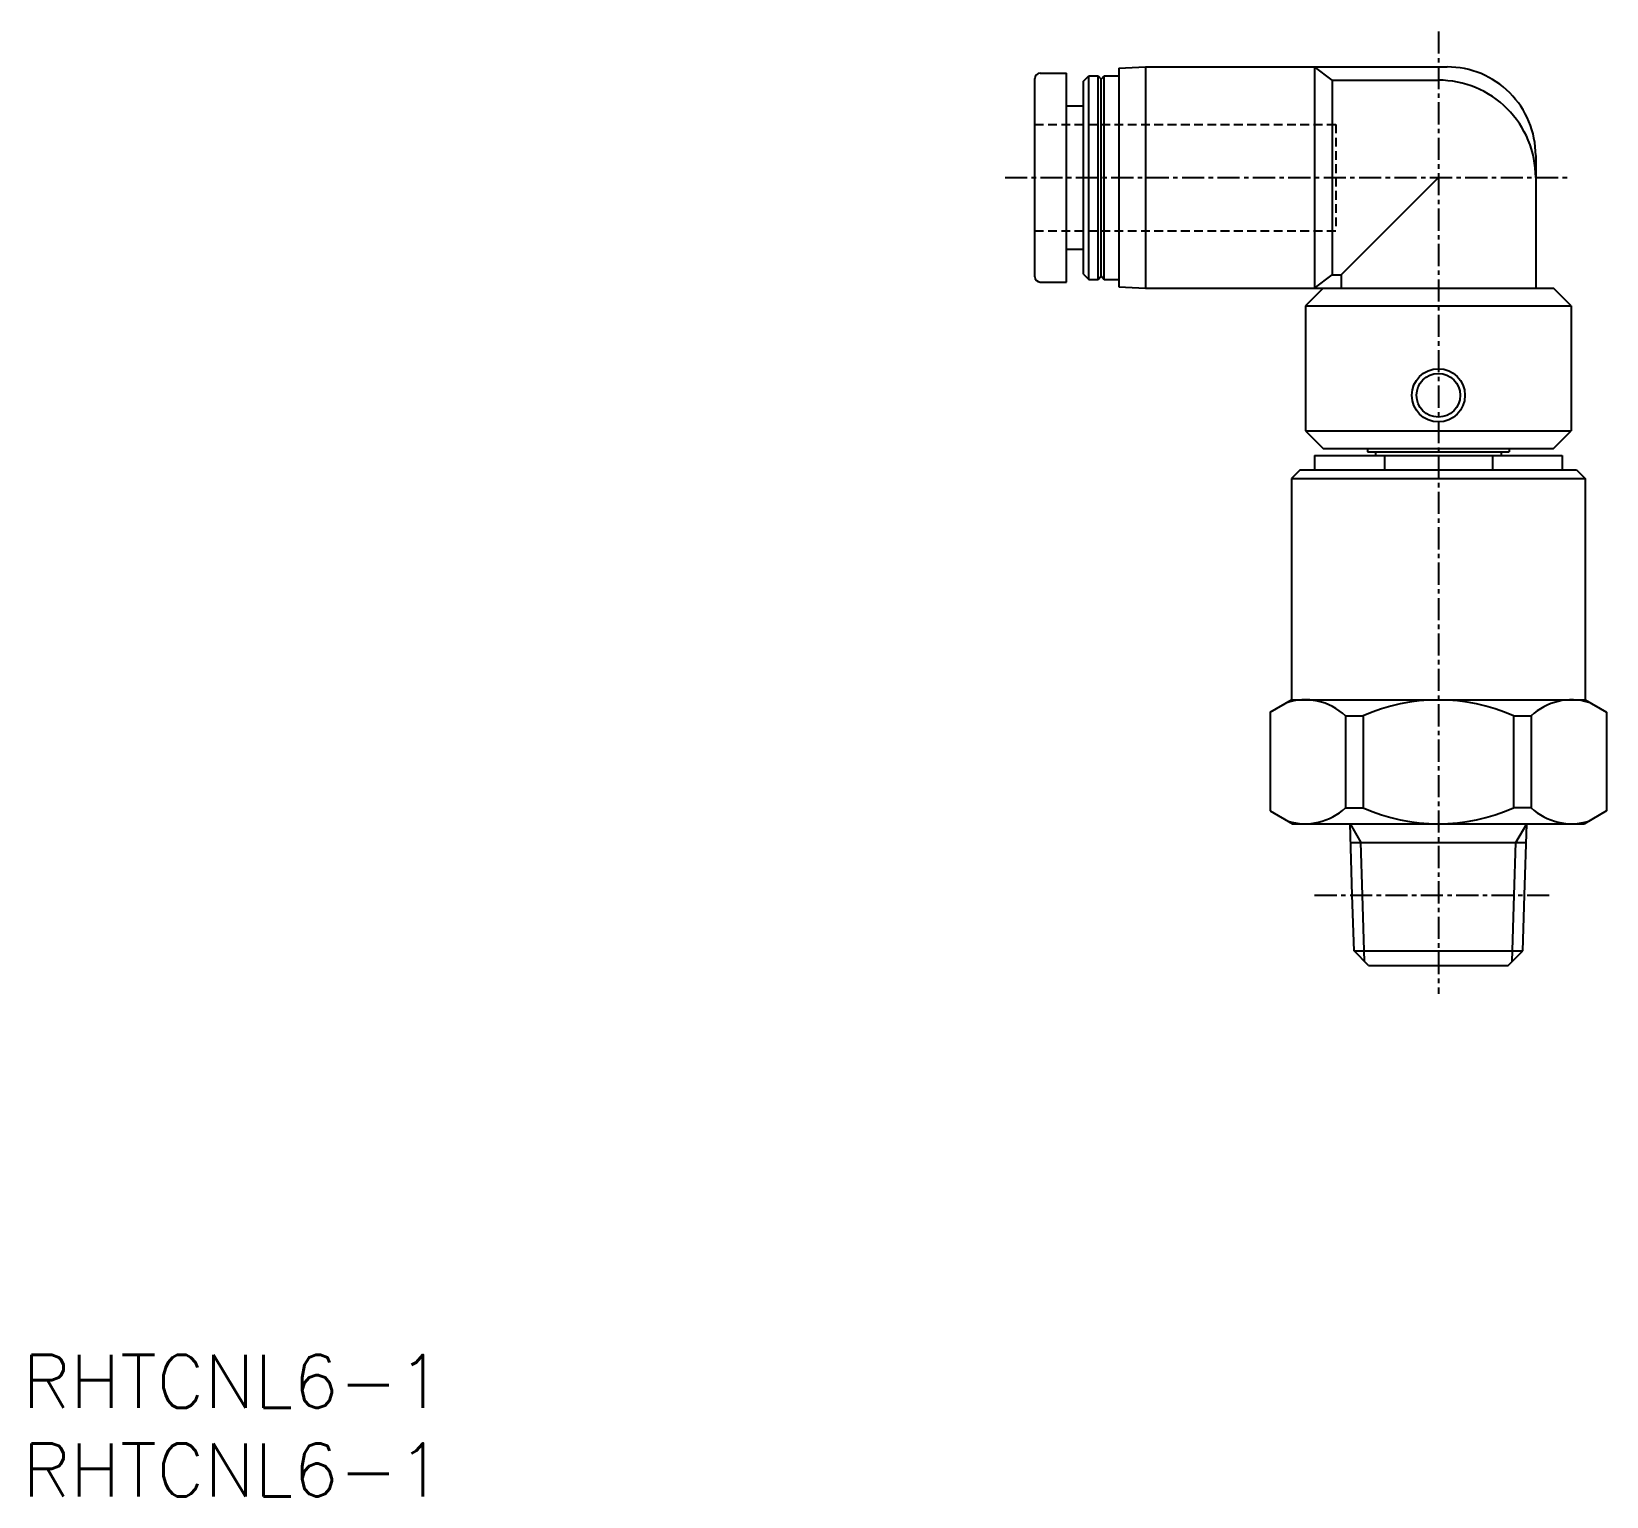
# Model space of a CAD drawing. Extents: x 0.5 to 89.5, y 0 to 82.7.
import ezdxf

# ---------------------------------------------------------------- set-up
doc = ezdxf.new("R2010")
doc.units = 0
doc.linetypes.add('CENTER', pattern=[2, 1.25, -0.25, 0.25, -0.25])
doc.linetypes.add('DASHED', pattern=[0.75, 0.5, -0.25])
doc.layers.get('0').update_dxf_attribs({"linetype": 'CONTINUOUS'})
doc.layers.add('CENTER', color=1, linetype='CENTER')
doc.styles.get("Standard").update_dxf_attribs({"font": 'txt.shx'})

# ---------------------------------------------------------------- blocks, each defined once
blk = doc.blocks.new('*U9')
at = {"color": 7, "linetype": 'CONTINUOUS'}
blk.add_text('RHTCNL6-1', height=3, dxfattribs=at).set_placement((0, 0))
blk = doc.blocks.new('*U10')
at = {"color": 7, "linetype": 'CONTINUOUS'}
blk.add_text('RHTCNL6-1', height=3, dxfattribs=at).set_placement((0, 5))

msp = doc.modelspace()

# ---------------------------------------------------------------- linework, layer by layer
at = {"color": 7, "linetype": 'CONTINUOUS'}
for p, q in [((57.2, 68.9), (57.2, 80.09999)), ((57.5, 80.39999), (58.99999, 80.39999)), ((58.99999, 68.6), (58.99999, 80.39999)), ((59.95001, 79.94998), (60.25002, 80.25)), ((60.24999, 68.75), (60.24999, 80.25)), ((60.24999, 80.25), (60.77501, 80.25)), ((60.77501, 68.75), (60.77501, 80.25)), ((60.77501, 80.24999), (60.95001, 80.04999)), ((60.95001, 80.04997), (61.12503, 80.24999)), ((61.12499, 68.75), (61.12499, 80.25)), ((61.12499, 80.25), (61.95, 80.25)), ((61.95, 80.67136), (63.45, 80.75)), ((61.95, 80.67136), (61.95, 68.3286)), ((63.45, 80.75), (63.45, 68.25)), ((63.45, 80.75), (80.5, 80.75)), ((73, 80.75), (73, 68.25)), ((74.00001, 79.99998), (73.00001, 80.74998)), ((59.95, 69.05), (59.95, 79.94999)), ((60.95, 68.94999), (60.95, 80.05)), ((74, 80), (80, 80)), ((74, 80), (74, 69)), ((58.99999, 78.55), (59.95, 78.55)), ((85.5, 75.75), (85.5, 68.25)), ((74.50001, 68.99998), (80.00003, 74.49999)), ((58.99999, 70.44999), (59.95, 70.44999)), ((57.5, 68.6), (58.99999, 68.6)), ((59.95002, 69.04999), (60.25001, 68.74999)), ((60.24999, 68.75), (60.77501, 68.75)), ((60.775, 68.74998), (60.95002, 68.95)), ((60.94999, 68.94998), (61.125, 68.74998)), ((61.12499, 68.75), (61.95, 68.75)), ((73, 68.24998), (74, 68.99998)), ((74, 69), (74.5, 69)), ((74.5, 69), (74.5, 68.25)), ((61.95, 68.3286), (63.45, 68.25)), ((63.45, 68.25), (86.5, 68.25)), ((73.50002, 68.24999), (72.50001, 67.24999)), ((87.50001, 67.24999), (86.50001, 68.24998)), ((72.5, 67.25), (87.5, 67.25)), ((72.5, 67.25), (72.5, 60.2)), ((87.5, 67.25), (87.5, 60.2)), ((72.5, 60.2), (87.5, 60.2)), ((72.50002, 60.2), (73.50002, 59.2)), ((86.50002, 59.19999), (87.50002, 60.19999)), ((73, 58.8), (87, 58.8)), ((73, 58.8), (73, 58)), ((73.50003, 59.2), (86.50003, 59.2)), ((76, 59.2), (76, 59)), ((76, 59), (84, 59)), ((76.44998, 59), (76.44998, 58.8)), ((76.94998, 58.8), (76.94998, 58)), ((83.04999, 58.8), (83.04999, 58)), ((83.54999, 59), (83.54999, 58.8)), ((84, 59.2), (84, 59)), ((87, 58.8), (87, 58)), ((72.20002, 58), (71.7, 57.5)), ((72.20002, 58), (87.79999, 58)), ((87.79999, 58), (88.3, 57.5)), ((71.7, 57.5), (88.3, 57.5)), ((71.7, 57.5), (71.7, 45)), ((88.3, 57.5), (88.3, 45)), ((70.5, 44.30717), (71.7, 44.99999)), ((71.7, 45), (88.30002, 45)), ((88.30002, 45.00001), (89.5, 44.3072)), ((70.5, 44.30717), (70.5, 38.7217)), ((74.7601, 44.09648), (75.75735, 44.09648)), ((74.7601, 44.09648), (74.7601, 38.90353)), ((75.75735, 44.09648), (75.75735, 38.90353)), ((84.24265, 44.09648), (84.24265, 38.90353)), ((84.24265, 44.09648), (85.2399, 44.09648)), ((85.2399, 44.09648), (85.2399, 38.90353)), ((89.5, 44.3072), (89.5, 38.72168)), ((70.5, 38.7217), (71.75002, 38)), ((74.7601, 38.90353), (75.75735, 38.90353)), ((85.2399, 38.90353), (84.24265, 38.90353)), ((89.5, 38.72168), (88.25001, 38)), ((71.75, 38), (88.25, 38)), ((75.01007, 37.99999), (75.62432, 36.93609)), ((75.13601, 33.96999), (75.01008, 37.99999)), ((84.3757, 36.9361), (84.98994, 38)), ((84.86401, 33.97), (84.98994, 38)), ((75.0433, 36.93609), (84.9567, 36.93609)), ((75.71702, 33.96999), (75.62432, 36.93609)), ((84.283, 33.97001), (84.3757, 36.9361)), ((75.23459, 30.81542), (75.13601, 33.96999)), ((75.83434, 30.21568), (75.71702, 33.96999)), ((84.16568, 30.21567), (84.283, 33.97001)), ((84.76543, 30.81541), (84.86401, 33.97)), ((75.23459, 30.81541), (84.76541, 30.81541)), ((76.05001, 30), (75.2346, 30.81542)), ((83.95001, 30), (84.76543, 30.81542)), ((76.05001, 30), (83.95001, 30))]:
    msp.add_line(p, q, dxfattribs=at)
at = {"color": 3, "linetype": 'DASHED'}
for p, q in [((57.2, 77.5), (74.2, 77.5)), ((74.2, 77.5), (74.2, 71.5)), ((57.2, 71.5), (74.2, 71.5))]:
    msp.add_line(p, q, dxfattribs=at)
at = {"color": 7, "linetype": 'CONTINUOUS'}
for radius in [1.5, 1.2295]:
    msp.add_circle((80, 62.2), radius, dxfattribs=at)
for centre, radius, start, end in [((57.5, 80.09999), 0.3, 90, 180), ((80.5, 75.75), 5, 0, 90.000002), ((80, 74.5), 5.5, 0, 90.000003), ((57.5, 68.9), 0.3, 180, 270), ((72.4726, 41.65248), 3.34752, 46.894227, 108.93777), ((80, 34.58726), 10.41273, 65.955408, 114.0446), ((87.52744, 41.65248), 3.34752, 73.106121, 133.10599), ((72.4726, 41.34752), 3.34752, 253.10607, 313.10599), ((80, 48.41273), 10.41273, 245.9554, 294.04459), ((87.52744, 41.34752), 3.34752, 226.89401, 286.89388)]:
    msp.add_arc(centre, radius, start, end, dxfattribs=at)
at = {"layer": 'CENTER', "color": 1, "linetype": 'CENTER'}
for p, q in [((80, 82.75), (80, 28.39296)), ((55.52129, 74.5), (87.5, 74.5)), ((73.00974, 33.97), (86.34412, 33.97))]:
    msp.add_line(p, q, dxfattribs=at)

# ---------------------------------------------------------------- block references
at = {"color": 7, "linetype": 'CONTINUOUS'}
for name in ['*U10', '*U9']:
    msp.add_blockref(name, (0, 0), dxfattribs=at)

doc.saveas('drawing.dxf')
